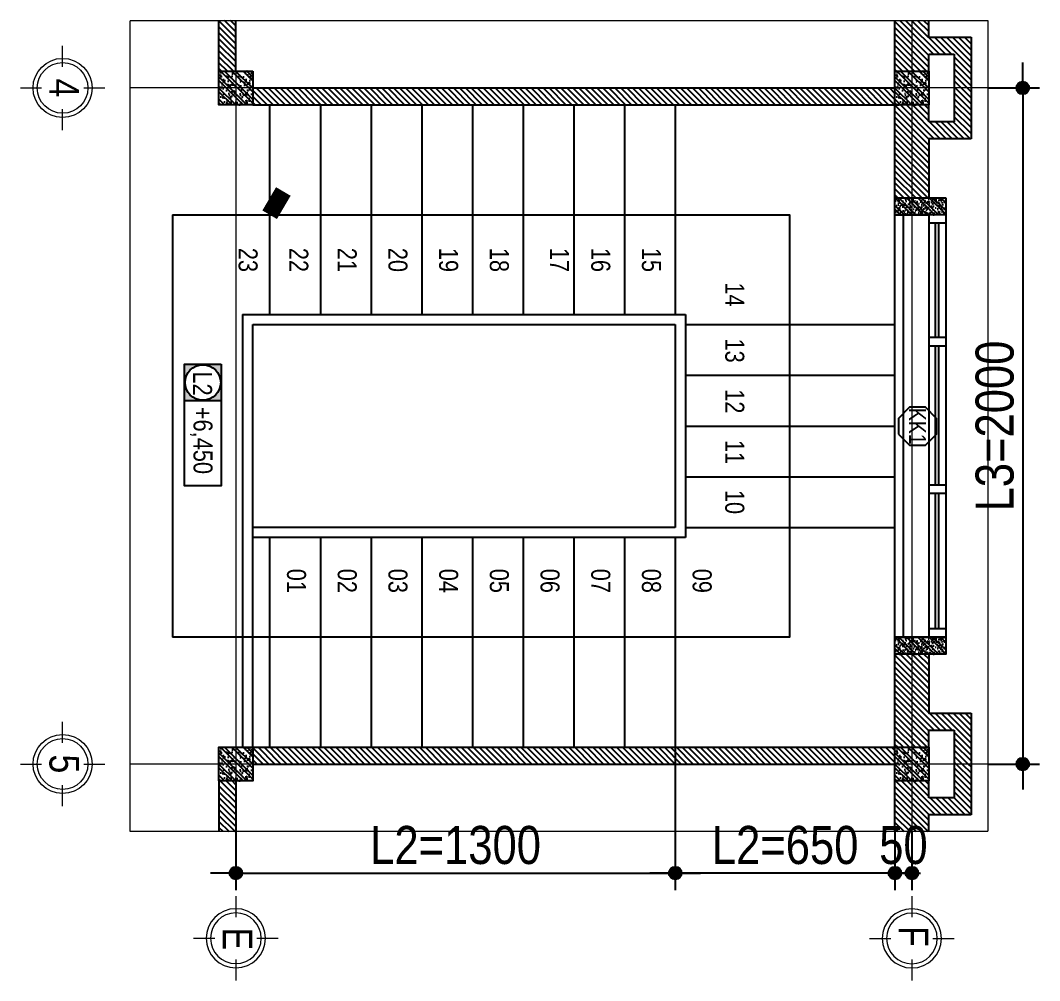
# Model space of a CAD drawing. Extents: x -79995 to 347433, y -157641 to 104789.
# Drawn here: x -44018 to -37987, y -122249 to -116567 of the extents above; entities that cross this region are included whole.
import ezdxf
from ezdxf.enums import TextEntityAlignment as Align

# ---------------------------------------------------------------- set-up
doc = ezdxf.new("R2010")
doc.units = 0
doc.linetypes.add('ACAD_ISO10W100', pattern=[18, 12, -3, 0, -3])
doc.layers.get('DEFPOINTS').update_dxf_attribs({"linetype": 'CONTINUOUS'})
for name, color, linetype, lineweight in [('CAY', 84, 'CONTINUOUS', 5), ('NET-THAY', 2, 'CONTINUOUS', 13), ('TEN TRUC', 3, 'CONTINUOUS', 18), ('TRUC', 24, 'CONTINUOUS', 0)]:
    doc.layers.add(name, color=color, linetype=linetype, lineweight=lineweight)
for name, color, linetype in [('DIM', 1, 'CONTINUOUS'), ('DOOR', 20, 'CONTINUOUS'), ('HACTH', 8, 'CONTINUOUS'), ('TAGS', 60, 'CONTINUOUS'), ('TEXT', 7, 'CONTINUOUS'), ('TUONG', 131, 'CONTINUOUS')]:
    doc.layers.add(name, color=color, linetype=linetype)
doc.styles.add('1', font='', dxfattribs={"height": 250})
doc.styles.add('HEL-CONDENSE', font='')
doc.styles.add('VNI-HELVE-CONDENSEN', font='')
doc.styles.get('1').set_extended_font_data('VNI-Helve-Condense')
doc.styles.get('HEL-CONDENSE').set_extended_font_data('VNI-Helve-Condense')
doc.styles.get('VNI-HELVE-CONDENSEN').set_extended_font_data('VNI-Helve-Condense')
doc.dimstyles.new('D 50', dxfattribs={"dimtxt": 225, "dimasz": 1.5, "dimexe": 100, "dimexo": 0, "dimgap": 50, "dimtad": 1, "dimdec": 0, "dimlfac": 0.5, "dimzin": 13, "dimdsep": 46, "dimtxsty": 'HEL-CONDENSE', "dimblk": 'D50', "dimcen": 0, "dimclrd": 1, "dimclre": 1, "dimclrt": 7, "dimazin": 0, "dimtfac": 1, "dimtdec": 0, "dimtmove": 0, "dimatfit": 3, "dimldrblk": 'D50', "dimfxl": 1, "dimtolj": 1, "dimtzin": 13, "dimarcsym": 0})
pattern_1 = [(315, (20825.816, 452728.24), (17.6776695, 17.6776695), [])]

# ---------------------------------------------------------------- blocks, each defined once
blk = doc.blocks.new('D50')
at = {"layer": 'DIM'}
blk.add_hatch(color=256, dxfattribs=at).paths.add_polyline_path([(25, 0, 1), (-25, 0, 1)])
blk.add_line((25, 0), (100, 0), dxfattribs=at)
blk.add_circle((0, 0), 25, dxfattribs=at)
blk = doc.blocks.new('*D1366')
at = {"layer": 'DEFPOINTS', "color": 0, "transparency": 16777216}
for p in [(-40142.7, -121367.1), (-38842.7, -121367.1), (-40142.7, -121612.5)]:
    blk.add_point(p, dxfattribs=at)
at = {"layer": 'DIM', "color": 1, "lineweight": -2, "transparency": 16777216}
for p, q in [((-40142.7, -121367.1), (-40142.7, -121712.5)), ((-38842.7, -121367.1), (-38842.7, -121712.5)), ((-38844.2, -121612.5), (-40141.2, -121612.5))]:
    blk.add_line(p, q, dxfattribs=at)
at = {"layer": 'DIM', "color": 1, "lineweight": -2, "transparency": 16777216, "xscale": 1.5, "yscale": 1.5, "zscale": 1.5, "rotation": 180}
blk.add_blockref('D50', (-40142.7, -121612.5), dxfattribs=at)
at = {"layer": 'DIM', "color": 1, "lineweight": -2, "transparency": 16777216, "xscale": 1.5, "yscale": 1.5, "zscale": 1.5}
blk.add_blockref('D50', (-38842.7, -121612.5), dxfattribs=at)
at = {"layer": 'DIM', "color": 7, "transparency": 16777216, "insert": (-39492.7, -121447.6), "char_height": 225, "attachment_point": 5, "style": 'HEL-CONDENSE'}
blk.add_mtext('\\A1;L2=650', dxfattribs=at)
blk = doc.blocks.new('*D1367')
at = {"layer": 'DEFPOINTS', "color": 0, "transparency": 16777216}
for p in [(-38842.7, -121367.1), (-38742.7, -121367.1), (-38742.7, -121612.5)]:
    blk.add_point(p, dxfattribs=at)
at = {"layer": 'DIM', "color": 1, "lineweight": -2, "transparency": 16777216}
for p, q in [((-38842.7, -121367.1), (-38842.7, -121712.5)), ((-38742.7, -121367.1), (-38742.7, -121712.5)), ((-38844.2, -121612.5), (-38845.7, -121612.5)), ((-38842.7, -121612.5), (-38742.7, -121612.5)), ((-38741.2, -121612.5), (-38739.7, -121612.5))]:
    blk.add_line(p, q, dxfattribs=at)
at = {"layer": 'DIM', "color": 1, "lineweight": -2, "transparency": 16777216, "xscale": 1.5, "yscale": 1.5, "zscale": 1.5, "rotation": 180}
blk.add_blockref('D50', (-38742.7, -121612.5), dxfattribs=at)
at = {"layer": 'DIM', "color": 1, "lineweight": -2, "transparency": 16777216, "xscale": 1.5, "yscale": 1.5, "zscale": 1.5}
blk.add_blockref('D50', (-38842.7, -121612.5), dxfattribs=at)
at = {"layer": 'DIM', "color": 7, "transparency": 16777216, "insert": (-38792.7, -121447.6), "char_height": 225, "attachment_point": 5, "style": 'HEL-CONDENSE'}
blk.add_mtext('\\A1;50', dxfattribs=at)
blk = doc.blocks.new('A$C206177D3')
at = {"layer": 'TEN TRUC', "ltscale": 1000}
for p, q in [((-37, 240), (-37, 490)), ((-287, -10), (-537, -10)), ((463, -10), (213, -10)), ((-37, -510), (-37, -260))]:
    blk.add_line(p, q, dxfattribs=at)
blk.add_circle((-37, -10), 350, dxfattribs=at)
at = {"layer": 'TEN TRUC', "color": 254, "ltscale": 1000}
blk.add_circle((-37, -10), 300, dxfattribs=at)
blk = doc.blocks.new('A$C27B14CF0')
at = {"layer": 'TAGS', "ltscale": 1000}
h = blk.add_hatch(color=8, dxfattribs=at)
h.paths.add_polyline_path([(250, 243), (-182, 243), (-182, -189), (250, -189)])
h.paths.add_polyline_path([(245, 27, -1), (-177, 27, -1)], flags=16)
blk.add_line((250, 243), (250, -189), dxfattribs=at)
blk.add_lwpolyline([(-182, 243), (1258, 243), (1258, -189), (-182, -189)], close=True, dxfattribs=at)
blk.add_circle((34, 27), 211, dxfattribs=at)
at = {"layer": 'TAGS', "ltscale": 1000, "style": 'VNI-HELVE-CONDENSEN'}
for p in [(-44, -84), (379, -84)]:
    blk.add_attdef('S', p, '', height=225, dxfattribs=at)
blk = doc.blocks.new('KH-CUADI')
at = {"layer": 'TAGS'}
blk.add_lwpolyline([(-124, 300), (-300, 124), (-300, -124), (-124, -300), (124, -300), (300, -124), (300, 124), (124, 300)], close=True, dxfattribs=at)
at = {"layer": 'TAGS', "style": 'VNI-HELVE-CONDENSEN'}
blk.add_attdef('D', text='', height=300, dxfattribs=at).set_placement((0, 0), align=Align.MIDDLE)
blk = doc.blocks.new('*D1368')
at = {"layer": 'DEFPOINTS', "color": 0, "transparency": 16777216}
for p in [(-40142.7, -120867.1), (-42742.7, -121367.1), (-40142.7, -121612.5)]:
    blk.add_point(p, dxfattribs=at)
at = {"layer": 'DIM', "color": 1, "lineweight": -2, "transparency": 16777216}
for p, q in [((-40142.7, -120867.1), (-40142.7, -121712.5)), ((-42742.7, -121367.1), (-42742.7, -121712.5)), ((-42741.2, -121612.5), (-40144.2, -121612.5))]:
    blk.add_line(p, q, dxfattribs=at)
at = {"layer": 'DIM', "color": 1, "lineweight": -2, "transparency": 16777216, "xscale": 1.5, "yscale": 1.5, "zscale": 1.5, "rotation": 180}
blk.add_blockref('D50', (-42742.7, -121612.5), dxfattribs=at)
at = {"layer": 'DIM', "color": 1, "lineweight": -2, "transparency": 16777216, "xscale": 1.5, "yscale": 1.5, "zscale": 1.5}
blk.add_blockref('D50', (-40142.7, -121612.5), dxfattribs=at)
at = {"layer": 'DIM', "color": 7, "transparency": 16777216, "insert": (-41442.7, -121447.6), "char_height": 225, "attachment_point": 5, "style": 'HEL-CONDENSE'}
blk.add_mtext('\\A1;L2=1300', dxfattribs=at)
blk = doc.blocks.new('*D1369')
at = {"layer": 'DEFPOINTS', "color": 0, "transparency": 16777216}
for p in [(-38292.7, -116967.1), (-38292.7, -120967.1), (-38086.9, -120967.1)]:
    blk.add_point(p, dxfattribs=at)
at = {"layer": 'DIM', "color": 1, "lineweight": -2, "transparency": 16777216}
for p, q in [((-38292.7, -116967.1), (-37986.9, -116967.1)), ((-38086.9, -116968.6), (-38086.9, -120965.6)), ((-38292.7, -120967.1), (-37986.9, -120967.1))]:
    blk.add_line(p, q, dxfattribs=at)
at = {"layer": 'DIM', "color": 1, "lineweight": -2, "transparency": 16777216, "xscale": 1.5, "yscale": 1.5, "zscale": 1.5}
for p, rotation in [((-38086.9, -116967.1), 90), ((-38086.9, -120967.1), 270)]:
    blk.add_blockref('D50', p, dxfattribs=dict(at, rotation=rotation))
at = {"layer": 'DIM', "color": 7, "transparency": 16777216, "insert": (-38251.8, -118967.1), "char_height": 225, "attachment_point": 5, "rotation": 90, "style": 'HEL-CONDENSE'}
blk.add_mtext('\\A1;L3=2000', dxfattribs=at)

msp = doc.modelspace()

# ---------------------------------------------------------------- hatches: boundary and pattern name
at = {"layer": 'CAY'}
h = msp.add_hatch(dxfattribs=at)
h.set_pattern_fill('AR-CONC', color=256, scale=50, angle=-90, style=0)
h.set_pattern_definition([(320, (126394.3, 940815.1), (-31.37607, -358.63009), [37.5, -412.5]), (265, (126394.3, 940815.1), (376.09607, 69.37567), [30, -330]), (10.4514, (126391.68, 940785.2), (344.71977, -289.25469), [31.8701, -350.57106]), (316.1842, (126494.3, 940815.1), (-82.7595, -533.62052), [56.25, -618.75]), (6.6356, (126487.4, 940770.63), (487.05894, -467.33135), [47.80514, -525.8565]), (261.1842, (126494.3, 940815.1), (487.0593, -467.33097), [45, -495]), (291, (126469.3, 940765.1), (-201.309445, -298.45353), [37.5, -412.5]), (236, (126469.3, 940765.1), (362.57502, -121.65767), [30, -330]), (341.4514, (126452.52, 940740.23), (161.26525, -420.11131), [31.8701, -350.57106]), (307.5, (126394.3, 940815.1), (166.446927, -6.079928), [0, -326, 0, -335, 0, -331.25]), (277.5, (126394.3, 940815.1), (197.205856, -131.53477), [0, -191, 0, -318.5, 0, -126.25]), (237.5, (126394.3, 940926.6), (-11.277436, -266.911218), [0, -125, 0, -390, 0, -517.5]), (227.5, (126394.3, 940976.6), (50.05249, -291.593085), [0, -162.5, 0, -259, 0, -367.5])])
h.paths.add_polyline_path([(-38542.741, -117617.099), (-38542.741, -117717.099), (-38842.741, -117717.099), (-38842.741, -117617.099)])
at = {"layer": 'HACTH'}
h = msp.add_hatch(dxfattribs=at)
h.set_pattern_fill('ANSI31', color=256, scale=200, angle=-90, style=0)
h.set_pattern_definition(pattern_1)
h.paths.add_polyline_path([(-42742.741, -116867.099), (-42742.741, -116567.099), (-42842.741, -116567.099), (-42842.741, -116867.099)])
h.paths.add_polyline_path([(-41355.286, -117067.099), (-41403.742, -116967.099), (-42642.741, -116967.099), (-42642.741, -117067.099)])
h.paths.add_polyline_path([(-38842.741, -117067.099), (-38842.741, -116967.099), (-41403.742, -116967.099), (-41355.286, -117067.099)])
h = msp.add_hatch(dxfattribs=at)
h.set_pattern_fill('ANSI31', color=256, scale=200, angle=-90, style=0)
h.set_pattern_definition(pattern_1)
h.paths.add_polyline_path([(-38492.741, -116767.099), (-38492.741, -116967.099), (-38392.741, -116967.099), (-38392.741, -116667.099), (-38642.741, -116667.099), (-38642.741, -116567.099), (-38742.741, -116567.099), (-38742.741, -116867.099), (-38642.741, -116867.099), (-38642.741, -116767.099)])
h.paths.add_polyline_path([(-38742.741, -116867.099), (-38742.741, -116567.099), (-38842.741, -116567.099), (-38842.741, -116867.099)])
h.paths.add_polyline_path([(-38642.741, -120317.099), (-38742.741, -120317.099), (-38742.741, -120867.099), (-38642.741, -120867.099), (-38642.741, -120767.099), (-38492.741, -120767.099), (-38492.741, -120967.099), (-38392.741, -120967.099), (-38392.741, -120667.099), (-38642.741, -120667.099)])
h.paths.add_polyline_path([(-38742.741, -120317.099), (-38842.741, -120317.099), (-38842.741, -120867.099), (-38742.741, -120867.099)])
h.paths.add_polyline_path([(-38742.741, -117617.099), (-38642.741, -117617.099), (-38642.741, -117267.099), (-38392.741, -117267.099), (-38392.741, -116967.099), (-38492.741, -116967.099), (-38492.741, -117167.099), (-38642.741, -117167.099), (-38642.741, -117067.099), (-38742.741, -117067.099)])
h.paths.add_polyline_path([(-38842.741, -117617.099), (-38742.741, -117617.099), (-38742.741, -117067.099), (-38842.741, -117067.099)])
h = msp.add_hatch(dxfattribs=at)
h.set_pattern_fill('ANSI32', color=256, scale=125, angle=-90, style=0)
h.set_pattern_definition([(315, (37570.8, 386843.806), (33.1456304, 33.1456304), []), (315, (37570.8, 386821.71), (33.1456304, 33.1456304), [])])
h.paths.add_polyline_path([(-42642.741, -116967.099), (-42642.741, -116867.099), (-42742.741, -116867.099), (-42742.741, -116967.099)])
h.paths.add_polyline_path([(-42642.741, -117067.099), (-42642.741, -116967.099), (-42742.741, -116967.099), (-42742.741, -117067.099)])
h.paths.add_polyline_path([(-42742.741, -117067.099), (-42742.741, -116967.099), (-42842.741, -116967.099), (-42842.741, -117067.099)])
h.paths.add_polyline_path([(-42742.741, -116967.099), (-42742.741, -116867.099), (-42842.741, -116867.099), (-42842.741, -116967.099)])
h = msp.add_hatch(dxfattribs=at)
h.set_pattern_fill('AR-CONC', color=256, scale=10, angle=-90, style=0)
h.set_pattern_definition([(320, (37570.8, 386843.806), (-6.2752135, -71.726018), [7.5, -82.5]), (265, (37570.8, 386843.806), (75.219213, 13.875133), [6, -66]), (10.4514, (37570.28, 386837.83), (68.943954, -57.850938), [6.374019, -70.114211]), (316.1842, (37590.8, 386843.81), (-16.551901, -106.724105), [11.25, -123.75]), (6.6356, (37589.42, 386834.91), (97.411787, -93.46627), [9.561029, -105.1713]), (261.1842, (37590.8, 386843.81), (97.41186, -93.466195), [9, -99]), (291, (37585.8, 386833.806), (-40.261889, -59.690705), [7.5, -82.5]), (236, (37585.8, 386833.806), (72.515005, -24.331533), [6, -66]), (341.4514, (37582.445, 386828.83), (32.25305, -84.022263), [6.374019, -70.114211]), (307.5, (37570.8, 386843.806), (33.2893854, -1.2159855), [0, -65.2, 0, -67, 0, -66.25]), (277.5, (37570.8, 386843.806), (39.4411712, -26.3069537), [0, -38.2, 0, -63.7, 0, -25.25]), (237.5, (37570.8, 386866.106), (-2.2554872, -53.3822436), [0, -25, 0, -78, 0, -103.5]), (227.5, (37570.8, 386876.106), (10.0104982, -58.318617), [0, -32.5, 0, -51.8, 0, -73.5])])
h.paths.add_polyline_path([(-42642.741, -116967.099), (-42642.741, -116867.099), (-42742.741, -116867.099), (-42742.741, -116967.099)])
h.paths.add_polyline_path([(-42642.741, -117067.099), (-42642.741, -116967.099), (-42742.741, -116967.099), (-42742.741, -117067.099)])
h.paths.add_polyline_path([(-42742.741, -117067.099), (-42742.741, -116967.099), (-42842.741, -116967.099), (-42842.741, -117067.099)])
h.paths.add_polyline_path([(-42742.741, -116967.099), (-42742.741, -116867.099), (-42842.741, -116867.099), (-42842.741, -116967.099)])
h = msp.add_hatch(dxfattribs=at)
h.set_pattern_fill('ANSI32', color=256, scale=125, angle=-90, style=0)
h.set_pattern_definition([(315, (41570.8, 386843.806), (33.1456304, 33.1456304), []), (315, (41570.8, 386821.71), (33.1456304, 33.1456304), [])])
h.paths.add_polyline_path([(-38642.741, -116967.099), (-38642.741, -116867.099), (-38742.741, -116867.099), (-38742.741, -116967.099)])
h.paths.add_polyline_path([(-38642.741, -117067.099), (-38642.741, -116967.099), (-38742.741, -116967.099), (-38742.741, -117067.099)])
h.paths.add_polyline_path([(-38742.741, -117067.099), (-38742.741, -116967.099), (-38842.741, -116967.099), (-38842.741, -117067.099)])
h.paths.add_polyline_path([(-38742.741, -116967.099), (-38742.741, -116867.099), (-38842.741, -116867.099), (-38842.741, -116967.099)])
h = msp.add_hatch(dxfattribs=at)
h.set_pattern_fill('AR-CONC', color=256, scale=10, angle=-90, style=0)
h.set_pattern_definition([(320, (41570.8, 386843.806), (-6.2752135, -71.726018), [7.5, -82.5]), (265, (41570.8, 386843.806), (75.219213, 13.875133), [6, -66]), (10.4514, (41570.28, 386837.83), (68.943954, -57.850938), [6.374019, -70.114211]), (316.1842, (41590.8, 386843.81), (-16.551901, -106.724105), [11.25, -123.75]), (6.6356, (41589.42, 386834.91), (97.411787, -93.46627), [9.561029, -105.1713]), (261.1842, (41590.8, 386843.81), (97.41186, -93.466195), [9, -99]), (291, (41585.8, 386833.806), (-40.261889, -59.690705), [7.5, -82.5]), (236, (41585.8, 386833.806), (72.515005, -24.331533), [6, -66]), (341.4514, (41582.445, 386828.83), (32.25305, -84.022263), [6.374019, -70.114211]), (307.5, (41570.8, 386843.806), (33.2893854, -1.2159855), [0, -65.2, 0, -67, 0, -66.25]), (277.5, (41570.8, 386843.806), (39.4411712, -26.3069537), [0, -38.2, 0, -63.7, 0, -25.25]), (237.5, (41570.8, 386866.106), (-2.2554872, -53.3822436), [0, -25, 0, -78, 0, -103.5]), (227.5, (41570.8, 386876.106), (10.0104982, -58.318617), [0, -32.5, 0, -51.8, 0, -73.5])])
h.paths.add_polyline_path([(-38642.741, -116967.099), (-38642.741, -116867.099), (-38742.741, -116867.099), (-38742.741, -116967.099)])
h.paths.add_polyline_path([(-38642.741, -117067.099), (-38642.741, -116967.099), (-38742.741, -116967.099), (-38742.741, -117067.099)])
h.paths.add_polyline_path([(-38742.741, -117067.099), (-38742.741, -116967.099), (-38842.741, -116967.099), (-38842.741, -117067.099)])
h.paths.add_polyline_path([(-38742.741, -116967.099), (-38742.741, -116867.099), (-38842.741, -116867.099), (-38842.741, -116967.099)])
h = msp.add_hatch(dxfattribs=at)
h.set_pattern_fill('ANSI32', color=256, scale=5, angle=-90, style=0)
h.set_pattern_definition([(315, (-105422.68, 540066.14), (33.6759605, 33.6759605), []), (315, (-105422.68, 540043.69), (33.6759605, 33.6759605), [])])
h.paths.add_polyline_path([(-38542.741, -117717.099), (-38542.741, -117617.099), (-38742.741, -117617.099), (-38742.741, -117717.099)])
h.paths.add_polyline_path([(-38742.741, -117717.099), (-38742.741, -117617.099), (-38842.741, -117617.099), (-38842.741, -117717.099)])
h = msp.add_hatch(dxfattribs=at)
h.set_pattern_fill('AR-CONC', color=256, scale=0.25, angle=-90, style=0)
h.set_pattern_definition([(320, (-105422.68, 540066.14), (-3.9847714, -45.5461672), [4.7625, -52.3875]), (265, (-105422.68, 540066.14), (47.7641607, 8.8107065), [3.81, -41.91]), (10.451, (-105423.01, 540062.345), (43.779172, -36.7356254), [4.0475, -44.5225]), (316.1842, (-105409.98, 540066.14), (-10.510582, -67.76976), [7.14375, -78.58125]), (6.6356, (-105410.856, 540060.49), (61.856389, -59.3510586), [6.07125, -66.78375]), (261.184, (-105409.98, 540066.14), (61.8562795, -59.3511515), [5.715, -62.865]), (291, (-105413.155, 540059.79), (-25.5663796, -37.90372), [4.7625, -52.3875]), (236, (-105413.155, 540059.79), (46.0469915, -15.450507), [3.81, -41.91]), (341.4514, (-105415.285, 540056.63), (20.4807144, -53.3541227), [4.0475, -44.5225]), (307.5, (-105422.68, 540066.14), (21.1387597, -0.7721508), [0, -41.402, 0, -42.545, 0, -42.06875]), (277.5, (-105422.68, 540066.14), (25.0451437, -16.7049156), [0, -24.257, 0, -40.4495, 0, -16.03375]), (237.5, (-105422.68, 540080.3), (-1.432186, -33.8976488), [0, -15.875, 0, -49.53, 0, -65.7225]), (227.5, (-105422.68, 540086.65), (6.3566228, -37.0322953), [0, -20.6375, 0, -32.893, 0, -46.6725])])
h.paths.add_polyline_path([(-38542.741, -117717.099), (-38542.741, -117617.099), (-38742.741, -117617.099), (-38742.741, -117717.099)])
h.paths.add_polyline_path([(-38742.741, -117717.099), (-38742.741, -117617.099), (-38842.741, -117617.099), (-38842.741, -117717.099)])
h = msp.add_hatch(dxfattribs=at)
h.set_pattern_fill('ANSI32', color=256, scale=5, angle=-90, style=0)
h.set_pattern_definition([(315, (-105422.68, 537466.14), (33.6759605, 33.6759605), []), (315, (-105422.68, 537443.69), (33.6759605, 33.6759605), [])])
h.paths.add_polyline_path([(-38542.741, -120317.099), (-38542.741, -120217.099), (-38742.741, -120217.099), (-38742.741, -120317.099)])
h.paths.add_polyline_path([(-38742.741, -120317.099), (-38742.741, -120217.099), (-38842.741, -120217.099), (-38842.741, -120317.099)])
h = msp.add_hatch(dxfattribs=at)
h.set_pattern_fill('AR-CONC', color=256, scale=0.25, angle=-90, style=0)
h.set_pattern_definition([(320, (-105422.68, 537466.14), (-3.9847714, -45.5461672), [4.7625, -52.3875]), (265, (-105422.68, 537466.14), (47.7641607, 8.8107065), [3.81, -41.91]), (10.451, (-105423.01, 537462.345), (43.779172, -36.7356254), [4.0475, -44.5225]), (316.1842, (-105409.98, 537466.14), (-10.510582, -67.76976), [7.14375, -78.58125]), (6.6356, (-105410.856, 537460.49), (61.856389, -59.3510586), [6.07125, -66.78375]), (261.184, (-105409.98, 537466.14), (61.8562795, -59.3511515), [5.715, -62.865]), (291, (-105413.155, 537459.79), (-25.5663796, -37.90372), [4.7625, -52.3875]), (236, (-105413.155, 537459.79), (46.0469915, -15.450507), [3.81, -41.91]), (341.4514, (-105415.285, 537456.63), (20.4807144, -53.3541227), [4.0475, -44.5225]), (307.5, (-105422.68, 537466.14), (21.1387597, -0.7721508), [0, -41.402, 0, -42.545, 0, -42.06875]), (277.5, (-105422.68, 537466.14), (25.0451437, -16.7049156), [0, -24.257, 0, -40.4495, 0, -16.03375]), (237.5, (-105422.68, 537480.3), (-1.432186, -33.8976488), [0, -15.875, 0, -49.53, 0, -65.7225]), (227.5, (-105422.68, 537486.65), (6.3566228, -37.0322953), [0, -20.6375, 0, -32.893, 0, -46.6725])])
h.paths.add_polyline_path([(-38542.741, -120317.099), (-38542.741, -120217.099), (-38742.741, -120217.099), (-38742.741, -120317.099)])
h.paths.add_polyline_path([(-38742.741, -120317.099), (-38742.741, -120217.099), (-38842.741, -120217.099), (-38842.741, -120317.099)])
h = msp.add_hatch(dxfattribs=at)
h.set_pattern_fill('ANSI31', color=256, scale=200, angle=-90, style=0)
h.set_pattern_definition(pattern_1)
h.paths.add_polyline_path([(-38842.741, -120967.099), (-38842.741, -120867.099), (-42642.741, -120867.099), (-42642.741, -120967.099)])
h.paths.add_polyline_path([(-42742.741, -121367.099), (-42742.741, -121067.099), (-42842.741, -121067.099), (-42842.741, -121367.099)])
h = msp.add_hatch(dxfattribs=at)
h.set_pattern_fill('ANSI32', color=256, scale=125, angle=-90, style=0)
h.set_pattern_definition([(315, (37570.8, 382843.806), (33.1456304, 33.1456304), []), (315, (37570.8, 382821.71), (33.1456304, 33.1456304), [])])
h.paths.add_polyline_path([(-42642.741, -120967.099), (-42642.741, -120867.099), (-42742.741, -120867.099), (-42742.741, -120967.099)])
h.paths.add_polyline_path([(-42642.741, -121067.099), (-42642.741, -120967.099), (-42742.741, -120967.099), (-42742.741, -121067.099)])
h.paths.add_polyline_path([(-42742.741, -121067.099), (-42742.741, -120967.099), (-42842.741, -120967.099), (-42842.741, -121067.099)])
h.paths.add_polyline_path([(-42742.741, -120967.099), (-42742.741, -120867.099), (-42842.741, -120867.099), (-42842.741, -120967.099)])
h = msp.add_hatch(dxfattribs=at)
h.set_pattern_fill('AR-CONC', color=256, scale=10, angle=-90, style=0)
h.set_pattern_definition([(320, (37570.8, 382843.806), (-6.2752135, -71.726018), [7.5, -82.5]), (265, (37570.8, 382843.806), (75.219213, 13.875133), [6, -66]), (10.4514, (37570.28, 382837.83), (68.943954, -57.850938), [6.374019, -70.114211]), (316.1842, (37590.8, 382843.81), (-16.551901, -106.724105), [11.25, -123.75]), (6.6356, (37589.42, 382834.91), (97.411787, -93.46627), [9.561029, -105.1713]), (261.1842, (37590.8, 382843.81), (97.41186, -93.466195), [9, -99]), (291, (37585.8, 382833.806), (-40.261889, -59.690705), [7.5, -82.5]), (236, (37585.8, 382833.806), (72.515005, -24.331533), [6, -66]), (341.4514, (37582.445, 382828.83), (32.25305, -84.022263), [6.374019, -70.114211]), (307.5, (37570.8, 382843.806), (33.2893854, -1.2159855), [0, -65.2, 0, -67, 0, -66.25]), (277.5, (37570.8, 382843.806), (39.4411712, -26.3069537), [0, -38.2, 0, -63.7, 0, -25.25]), (237.5, (37570.8, 382866.106), (-2.2554872, -53.3822436), [0, -25, 0, -78, 0, -103.5]), (227.5, (37570.8, 382876.106), (10.0104982, -58.318617), [0, -32.5, 0, -51.8, 0, -73.5])])
h.paths.add_polyline_path([(-42642.741, -120967.099), (-42642.741, -120867.099), (-42742.741, -120867.099), (-42742.741, -120967.099)])
h.paths.add_polyline_path([(-42642.741, -121067.099), (-42642.741, -120967.099), (-42742.741, -120967.099), (-42742.741, -121067.099)])
h.paths.add_polyline_path([(-42742.741, -121067.099), (-42742.741, -120967.099), (-42842.741, -120967.099), (-42842.741, -121067.099)])
h.paths.add_polyline_path([(-42742.741, -120967.099), (-42742.741, -120867.099), (-42842.741, -120867.099), (-42842.741, -120967.099)])
h = msp.add_hatch(dxfattribs=at)
h.set_pattern_fill('ANSI32', color=256, scale=125, angle=-90, style=0)
h.set_pattern_definition([(315, (41570.8, 382843.806), (33.1456304, 33.1456304), []), (315, (41570.8, 382821.71), (33.1456304, 33.1456304), [])])
h.paths.add_polyline_path([(-38642.741, -120967.099), (-38642.741, -120867.099), (-38742.741, -120867.099), (-38742.741, -120967.099)])
h.paths.add_polyline_path([(-38642.741, -121067.099), (-38642.741, -120967.099), (-38742.741, -120967.099), (-38742.741, -121067.099)])
h.paths.add_polyline_path([(-38742.741, -121067.099), (-38742.741, -120967.099), (-38842.741, -120967.099), (-38842.741, -121067.099)])
h.paths.add_polyline_path([(-38742.741, -120967.099), (-38742.741, -120867.099), (-38842.741, -120867.099), (-38842.741, -120967.099)])
h = msp.add_hatch(dxfattribs=at)
h.set_pattern_fill('AR-CONC', color=256, scale=10, angle=-90, style=0)
h.set_pattern_definition([(320, (41570.8, 382843.806), (-6.2752135, -71.726018), [7.5, -82.5]), (265, (41570.8, 382843.806), (75.219213, 13.875133), [6, -66]), (10.4514, (41570.28, 382837.83), (68.943954, -57.850938), [6.374019, -70.114211]), (316.1842, (41590.8, 382843.81), (-16.551901, -106.724105), [11.25, -123.75]), (6.6356, (41589.42, 382834.91), (97.411787, -93.46627), [9.561029, -105.1713]), (261.1842, (41590.8, 382843.81), (97.41186, -93.466195), [9, -99]), (291, (41585.8, 382833.806), (-40.261889, -59.690705), [7.5, -82.5]), (236, (41585.8, 382833.806), (72.515005, -24.331533), [6, -66]), (341.4514, (41582.445, 382828.83), (32.25305, -84.022263), [6.374019, -70.114211]), (307.5, (41570.8, 382843.806), (33.2893854, -1.2159855), [0, -65.2, 0, -67, 0, -66.25]), (277.5, (41570.8, 382843.806), (39.4411712, -26.3069537), [0, -38.2, 0, -63.7, 0, -25.25]), (237.5, (41570.8, 382866.106), (-2.2554872, -53.3822436), [0, -25, 0, -78, 0, -103.5]), (227.5, (41570.8, 382876.106), (10.0104982, -58.318617), [0, -32.5, 0, -51.8, 0, -73.5])])
h.paths.add_polyline_path([(-38642.741, -120967.099), (-38642.741, -120867.099), (-38742.741, -120867.099), (-38742.741, -120967.099)])
h.paths.add_polyline_path([(-38642.741, -121067.099), (-38642.741, -120967.099), (-38742.741, -120967.099), (-38742.741, -121067.099)])
h.paths.add_polyline_path([(-38742.741, -121067.099), (-38742.741, -120967.099), (-38842.741, -120967.099), (-38842.741, -121067.099)])
h.paths.add_polyline_path([(-38742.741, -120967.099), (-38742.741, -120867.099), (-38842.741, -120867.099), (-38842.741, -120967.099)])
h = msp.add_hatch(dxfattribs=at)
h.set_pattern_fill('ANSI31', color=256, scale=200, angle=-90, style=0)
h.set_pattern_definition(pattern_1)
h.paths.add_polyline_path([(-38642.741, -121367.099), (-38642.741, -121267.099), (-38392.741, -121267.099), (-38392.741, -120967.099), (-38492.741, -120967.099), (-38492.741, -121167.099), (-38642.741, -121167.099), (-38642.741, -121067.099), (-38742.741, -121067.099), (-38742.741, -121367.099)])
h.paths.add_polyline_path([(-38742.741, -121367.099), (-38742.741, -121067.099), (-38842.741, -121067.099), (-38842.741, -121367.099)])

# ---------------------------------------------------------------- linework, layer by layer
at = {"layer": 'DOOR'}
for p, q in [((-38542.741, -117717.099), (-38642.741, -117717.099)), ((-38642.741, -117717.099), (-38642.741, -120217.099)), ((-38542.741, -117717.099), (-38542.741, -120217.099)), ((-38542.741, -117767.099), (-38642.741, -117767.099)), ((-38542.741, -119317.099), (-38642.741, -119317.099)), ((-38542.741, -119367.099), (-38642.741, -119367.099)), ((-38542.741, -120167.099), (-38642.741, -120167.099)), ((-38542.741, -120217.099), (-38642.741, -120217.099))]:
    msp.add_line(p, q, dxfattribs=at)
at = {"layer": 'DOOR', "color": 251}
for p, q in [((-38602.741, -118442.099), (-38602.741, -117767.099)), ((-38582.741, -118442.099), (-38582.741, -117767.099)), ((-38602.741, -119317.099), (-38602.741, -118492.099)), ((-38582.741, -119317.099), (-38582.741, -118492.099)), ((-38602.741, -120167.099), (-38602.741, -119367.099)), ((-38582.741, -120167.099), (-38582.741, -119367.099))]:
    msp.add_line(p, q, dxfattribs=at)
at = {"layer": 'DOOR', "linetype": 'ByBlock', "lineweight": -2}
for p, q in [((-38642.741, -118442.099), (-38542.741, -118442.099)), ((-38642.741, -118492.099), (-38542.741, -118492.099))]:
    msp.add_line(p, q, dxfattribs=at)
at = {"layer": 'NET-THAY', "linetype": 'ByBlock', "lineweight": -2}
for p, q in [((-42542.741, -117067.099), (-42542.741, -118307.099)), ((-42242.741, -117067.099), (-42242.741, -118307.099)), ((-41942.741, -117067.099), (-41942.741, -118307.099)), ((-41642.741, -117067.099), (-41642.741, -118307.099)), ((-41342.741, -117067.099), (-41342.741, -118307.099)), ((-41042.741, -117067.099), (-41042.741, -118307.099)), ((-40742.741, -117067.099), (-40742.741, -118307.099)), ((-40442.741, -117067.099), (-40442.741, -118307.099)), ((-40142.741, -117067.099), (-40142.741, -118307.099)), ((-42702.741, -118307.099), (-40082.741, -118307.099)), ((-42702.741, -118307.099), (-42702.741, -120867.099)), ((-40082.741, -118307.099), (-40082.741, -119627.099)), ((-40082.741, -118307.099), (-40082.741, -118307.099)), ((-42642.741, -120867.099), (-42642.741, -118367.099)), ((-42642.741, -118367.099), (-40142.741, -118367.099)), ((-40142.741, -118367.099), (-40142.741, -119567.099)), ((-40082.741, -118367.099), (-38842.741, -118367.099)), ((-40082.741, -118667.099), (-38842.741, -118667.099)), ((-40082.741, -118967.099), (-38842.741, -118967.099)), ((-40082.741, -118967.099), (-38842.741, -118967.099)), ((-40082.741, -119267.099), (-38842.741, -119267.099)), ((-40142.741, -119567.099), (-42642.741, -119567.099)), ((-40082.741, -119567.099), (-38842.741, -119567.099)), ((-40082.741, -119627.099), (-42642.741, -119627.099)), ((-42542.741, -119627.099), (-42542.741, -120867.099)), ((-42242.741, -119627.099), (-42242.741, -120867.099)), ((-41942.741, -119627.099), (-41942.741, -120867.099)), ((-41642.741, -119627.099), (-41642.741, -120867.099)), ((-41342.741, -119627.099), (-41342.741, -120867.099)), ((-41042.741, -119627.099), (-41042.741, -120867.099)), ((-40742.741, -119627.099), (-40742.741, -120867.099)), ((-40442.741, -119627.099), (-40442.741, -120867.099)), ((-40142.741, -119627.099), (-40142.741, -120867.099))]:
    msp.add_line(p, q, dxfattribs=at)
for points in [[(-38842.741, -120217.099), (-38842.741, -117717.099)], [(-38792.741, -120217.099), (-38792.741, -117717.099)]]:
    msp.add_lwpolyline(points, dxfattribs=at)
at = {"layer": 'TEXT'}
msp.add_line((-43116.904, -117717.099), (-43116.904, -120217.099), dxfattribs=at)
at = {"layer": 'TEXT', "const_width": 100}
msp.add_lwpolyline([(-42461.743, -117579.45), (-42542.741, -117717.099)], dxfattribs=at)
at = {"layer": 'TEXT'}
msp.add_lwpolyline([(-43116.904, -117717.099), (-39467.741, -117717.099), (-39467.741, -120217.099), (-43116.904, -120217.099)], dxfattribs=at)
at = {"layer": 'TRUC', "linetype": 'ACAD_ISO10W100', "ltscale": 0.2}
msp.add_lwpolyline([(-38292.741, -116567.099), (-38292.741, -121367.099), (-43368.975, -121367.099), (-43368.975, -116567.099)], close=True, dxfattribs=at)
for points in [[(-42742.741, -116567.099), (-42742.741, -121367.099)], [(-38742.741, -116567.099), (-38742.741, -121367.099)], [(-38292.741, -116967.099), (-43368.975, -116967.099)], [(-38292.741, -120967.099), (-43368.975, -120967.099)]]:
    msp.add_lwpolyline(points, dxfattribs=at)
at = {"layer": 'TUONG'}
for p, q in [((-42842.741, -116867.099), (-42842.741, -116567.099)), ((-42742.741, -116867.099), (-42742.741, -116567.099)), ((-38842.741, -117267.099), (-38842.741, -116567.099)), ((-38642.741, -116667.099), (-38642.741, -116567.099)), ((-38642.741, -116667.099), (-38392.741, -116667.099)), ((-38392.741, -116667.099), (-38392.741, -117267.099)), ((-38642.741, -116867.099), (-38642.741, -116767.099)), ((-38642.741, -116767.099), (-38492.741, -116767.099)), ((-38492.741, -116767.099), (-38492.741, -117167.099)), ((-38642.741, -117167.099), (-38642.741, -117067.099)), ((-38492.741, -117167.099), (-38642.741, -117167.099)), ((-38842.741, -117717.099), (-38642.741, -117717.099)), ((-38642.741, -120217.099), (-38842.741, -120217.099)), ((-38842.741, -121367.099), (-38842.741, -120667.099)), ((-38392.741, -120667.099), (-38392.741, -121267.099)), ((-38642.741, -120867.099), (-38642.741, -120767.099)), ((-38642.741, -120767.099), (-38492.741, -120767.099)), ((-38492.741, -120767.099), (-38492.741, -121167.099)), ((-42842.741, -121067.099), (-42842.741, -121367.099)), ((-42742.741, -121067.099), (-42742.741, -121367.099)), ((-38642.741, -121167.099), (-38642.741, -121067.099)), ((-38492.741, -121167.099), (-38642.741, -121167.099)), ((-38392.741, -121267.099), (-38642.741, -121267.099)), ((-38642.741, -121367.099), (-38642.741, -121267.099))]:
    msp.add_line(p, q, dxfattribs=at)
for points in [[(-42642.741, -116867.099), (-42642.741, -117067.099), (-42842.741, -117067.099), (-42842.741, -116867.099)], [(-38642.741, -116867.099), (-38642.741, -117067.099), (-38842.741, -117067.099), (-38842.741, -116867.099)], [(-38542.741, -117617.099), (-38542.741, -117717.099), (-38842.741, -117717.099), (-38842.741, -117617.099)], [(-38542.741, -120217.099), (-38542.741, -120317.099), (-38842.741, -120317.099), (-38842.741, -120217.099)], [(-42642.741, -120867.099), (-42642.741, -121067.099), (-42842.741, -121067.099), (-42842.741, -120867.099)], [(-38642.741, -120867.099), (-38642.741, -121067.099), (-38842.741, -121067.099), (-38842.741, -120867.099)]]:
    msp.add_lwpolyline(points, close=True, dxfattribs=at)
for points in [[(-42642.741, -116967.099), (-38842.741, -116967.099)], [(-42642.741, -117067.099), (-38817.741, -117067.099)], [(-38842.741, -117717.099), (-38842.741, -117067.099)], [(-38392.741, -117267.099), (-38642.741, -117267.099), (-38642.741, -117617.099)], [(-38842.741, -120667.099), (-38842.741, -120217.099)], [(-38642.741, -120317.099), (-38642.741, -120667.099), (-38392.741, -120667.099)], [(-42842.741, -120867.099), (-38817.741, -120867.099)], [(-42642.741, -120967.099), (-38842.741, -120967.099)]]:
    msp.add_lwpolyline(points, dxfattribs=at)

# ---------------------------------------------------------------- block references
at = {"layer": 'TAGS', "ltscale": 1000}
ref = msp.add_blockref('A$C206177D3', (-43762.715, -116985.409), dxfattribs=dict(at, xscale=0.5, yscale=0.5, zscale=0.5, rotation=270))
ref.add_attrib('A', '4', dxfattribs={"color": 7, "ltscale": 1000, "height": 175, "rotation": 270, "style": 'VNI-HELVE-CONDENSEN'}).set_placement((-43845.534, -116966.257), align=Align.CENTER)
ref = msp.add_blockref('A$C27B14CF0', (-42951.529, -118692.662), dxfattribs=dict(at, xscale=0.5, yscale=0.5, zscale=0.5, rotation=270))
ref.add_attrib('S', 'L2', (-42995.826, -118644.031), dxfattribs={"color": 7, "ltscale": 1000, "height": 112.5, "rotation": 270, "style": 'VNI-HELVE-CONDENSEN'})
ref.add_attrib('S', '+6,450', (-42993.358, -118853.531), dxfattribs={"color": 7, "ltscale": 1000, "height": 112.5, "rotation": 270, "style": 'VNI-HELVE-CONDENSEN'})
at = {"layer": 'TAGS', "linetype": 'Continuous'}
ref = msp.add_blockref('KH-CUADI', (-38709.387, -118968.189), dxfattribs=dict(at, xscale=0.375, yscale=0.375, zscale=0.375, rotation=89.99999999999999))
ref.add_attrib('D', 'KK1', dxfattribs={"color": 7, "height": 100, "rotation": 270, "style": 'VNI-HELVE-CONDENSEN'}).set_placement((-38709.387, -118968.189), align=Align.MIDDLE)
at = {"layer": 'TAGS', "ltscale": 1000}
ref = msp.add_blockref('A$C206177D3', (-43762.715, -120985.409), dxfattribs=dict(at, xscale=0.5, yscale=0.5, zscale=0.5, rotation=270))
ref.add_attrib('A', '5', dxfattribs={"color": 7, "ltscale": 1000, "height": 175, "rotation": 270, "style": 'VNI-HELVE-CONDENSEN'}).set_placement((-43845.534, -120966.257), align=Align.CENTER)
ref = msp.add_blockref('A$C206177D3', (-42737.814, -121979.694), dxfattribs=dict(at, xscale=-0.5, yscale=0.5, zscale=0.5, rotation=270))
ref.add_attrib('A', 'E', dxfattribs={"color": 7, "ltscale": 1000, "height": 175, "rotation": 270, "style": 'VNI-HELVE-CONDENSEN'}).set_placement((-42820.633, -122001.18), align=Align.CENTER)
ref = msp.add_blockref('A$C206177D3', (-38737.814, -121980.251), dxfattribs=dict(at, xscale=-0.5, yscale=0.5, zscale=0.5, rotation=270))
ref.add_attrib('A', 'F', dxfattribs={"color": 7, "ltscale": 1000, "height": 175, "rotation": 270, "style": 'VNI-HELVE-CONDENSEN'}).set_placement((-38820.633, -121987.27), align=Align.CENTER)

# ---------------------------------------------------------------- texts
at = {"layer": 'TEXT', "char_height": 112.5, "attachment_point": 1, "rotation": 270, "style": '1'}
for s, insert in [('23', (-42614.083, -117912.674)), ('22', (-42314.083, -117912.674)), ('21', (-42027.464, -117912.674)), ('20', (-41727.464, -117912.674)), ('19', (-41427.464, -117912.674)), ('18', (-41127.464, -117912.674)), ('17', (-40771.002, -117912.674)), ('16', (-40527.464, -117912.674)), ('15', (-40227.464, -117912.674)), ('14', (-39734.497, -118117.537)), ('13', (-39734.497, -118449.126)), ('12', (-39734.497, -118749.126)), ('11', (-39734.497, -119049.126)), ('10', (-39734.497, -119344.876)), ('01', (-42327.464, -119811.444)), ('02', (-42027.464, -119811.444)), ('03', (-41727.464, -119811.444)), ('04', (-41427.464, -119811.444)), ('05', (-41127.464, -119811.444)), ('06', (-40827.464, -119811.444)), ('07', (-40527.464, -119811.444)), ('08', (-40227.464, -119811.444)), ('09', (-39927.464, -119811.444))]:
    msp.add_mtext(s, dxfattribs=dict(at, insert=insert))

# ---------------------------------------------------------------- dimensions: what is measured, and where the dimension line sits
at = {"layer": 'DIM'}
dim = msp.add_linear_dim(base=(-38086.946, -120967.099), p1=(-38292.741, -116967.099), p2=(-38292.741, -120967.099), angle=270, text='L3=<>', dimstyle='D 50', dxfattribs=at)
dim.commit()
dim.dimension.update_dxf_attribs({"geometry": '*D1369', "text_midpoint": (-38251.846, -118967.099)})
for p1, p2, picture, middle in [((-42742.741, -121367.099), (-40142.741, -120867.099), '*D1368', (-41442.741, -121447.553)), ((-38842.741, -121367.099), (-40142.741, -121367.099), '*D1366', (-39492.741, -121447.553))]:
    dim = msp.add_linear_dim(base=(-40142.741, -121612.453), p1=p1, p2=p2, text='L2=<>', dimstyle='D 50', dxfattribs=at)
    dim.commit()
    dim.dimension.update_dxf_attribs({"geometry": picture, "text_midpoint": middle})
dim = msp.add_linear_dim(base=(-38742.741, -121612.453), p1=(-38842.741, -121367.099), p2=(-38742.741, -121367.099), dimstyle='D 50', dxfattribs=at)
dim.commit()
dim.dimension.update_dxf_attribs({"geometry": '*D1367', "text_midpoint": (-38792.741, -121612.453), "dimtype": 160})

doc.saveas('drawing.dxf')
